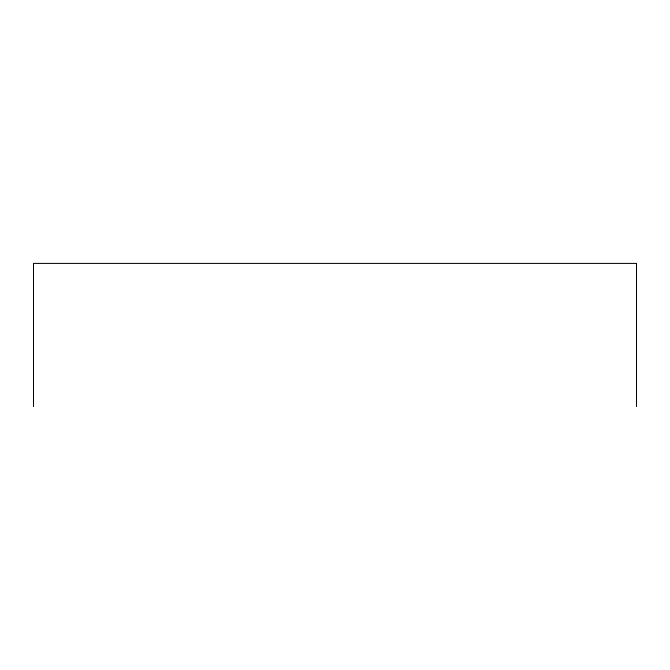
<?xml version="1.0" encoding="UTF-8"?>
<svg xmlns="http://www.w3.org/2000/svg" width="670" height="670" viewBox="0 0 670 670"><rect width="100%" height="100%" fill="white"/><g stroke="black" fill="none" stroke-linecap="round" stroke-linejoin="round"><path stroke-width="1" d="M636.5 406.59L636.5 263.411L33.5 263.411L33.5 406.59"/></g></svg>
